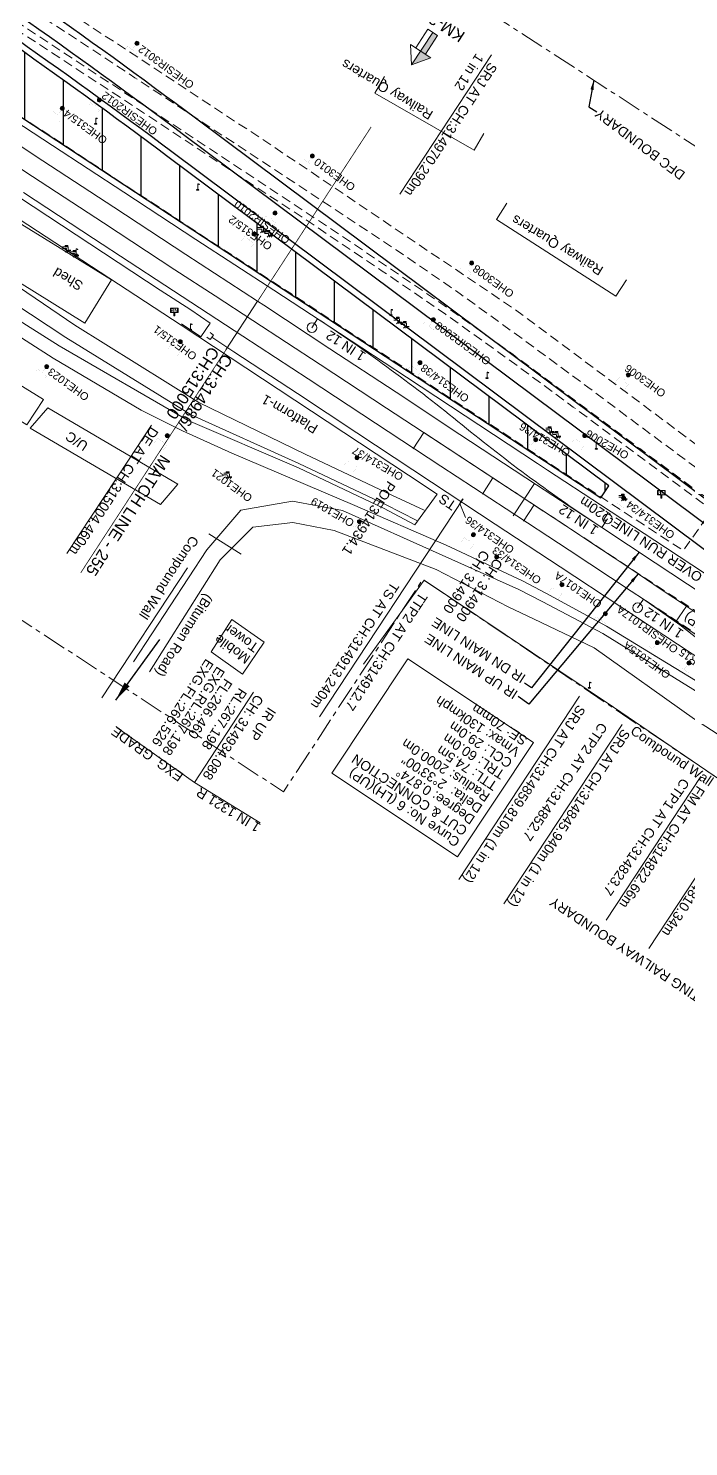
# Model space of a CAD drawing. Header units: metres. Extents: x 628572 to 650094, y 3375792 to 3391117.
# Drawn here: x 632630.9 to 632801.6, y 3388325.9 to 3388692.4 of the extents above; entities that cross this region are included whole.
import ezdxf
from ezdxf.enums import TextEntityAlignment as Align

# ---------------------------------------------------------------- set-up
doc = ezdxf.new("R2010")
doc.units = ezdxf.units.M
doc.header["$MEASUREMENT"] = 0
for name, pattern in [('CENTER', [2, 1.25, -0.25, 0.25, -0.25]), ('DASHED', [0.75, 0.5, -0.25]), ('PHANTOM2', [1.25, 0.625, -0.125, 0.125, -0.125, 0.125, -0.125])]:
    doc.linetypes.add(name, pattern=pattern)
for name, color, linetype, lineweight in [('Arch', 7, 'Continuous', 0), ('Building Under Cons.', 251, 'Continuous', 0), ('Compound Wall', 251, 'Continuous', 0), ('DFCC BOUNDARY', 6, 'CENTER', 0), ('Existing Chainage', 7, 'Continuous', 0), ('Existing IR Track', 143, 'Continuous', 0), ('Existing Railway Boundary', 7, 'CENTER', 0), ('KM STONE', 7, 'Continuous', 0), ('Lamp_Post', 7, 'Continuous', 0), ('MATCH LINE', 7, 'Continuous', 0), ('Name Board', 251, 'Continuous', 0), ('OHE MAST', 8, 'Continuous', 0), ('Platform', 251, 'Continuous', 0), ('Residential Building Pucca', 251, 'Continuous', 0), ('Shed', 251, 'Continuous', 0), ("SIRHIND STN SRJ's", 251, 'Continuous', 0), ('Subroad Edge', 34, 'Continuous', 0), ('Tap', 8, 'Continuous', 0), ('Text', 251, 'Continuous', 0), ('Tower', 7, 'Continuous', 0)]:
    doc.layers.add(name, color=color, linetype=linetype, lineweight=lineweight)
for name, color, linetype in [('Cut & Conn', 190, 'Continuous'), ('Cut & Conn curves up', 192, 'Continuous'), ('cut conn grades dn', 192, 'Continuous'), ('cut conn grades up', 192, 'Continuous'), ('IR PROPOSALS', 190, 'Continuous')]:
    doc.layers.add(name, color=color, linetype=linetype)
doc.styles.add('NB', font='swissbo.ttf', dxfattribs={"height": 1.5})
doc.styles.add('notes', font='romans.shx', dxfattribs={"height": 2})
doc.styles.get("Standard").update_dxf_attribs({"font": 'arial.ttf'})
doc.styles.add('Style-Arial', font='arial.ttf')
doc.styles.add('Text', font='arial.ttf', dxfattribs={"height": 2})
doc.dimstyles.new('ISO-25', dxfattribs={"dimtxt": 2.5, "dimasz": 2.5, "dimexe": 1.25, "dimexo": 0.625, "dimtad": 1, "dimtxsty": 'Standard', "dimcen": 2.5, "dimadec": 0, "dimazin": 0, "dimtfac": 1, "dimtmove": 0, "dimatfit": 3, "dimfxl": 1, "dimarcsym": 0})

# ---------------------------------------------------------------- blocks, each defined once
blk = doc.blocks.new('LP')
at = {"flags": 128}
for points in [[(0, 0), (0, 1.5)], [(0.25, 1.35), (0.44, 1.35)]]:
    blk.add_lwpolyline(points, dxfattribs=at)
for centre, radius, start, end in [((0.07, 0.99), 0.519, 57.6425, 97.3165), ((0.34, 1.33), 0.094, 11.7012, 168.0476)]:
    blk.add_arc(centre, radius, start, end)
at = {"extrusion": (0, 0, -1)}
blk.add_ellipse((0, 0.01), major_axis=(0.308, 0), ratio=0.400495, dxfattribs=at)
blk.add_ellipse((0.35, 1.36), major_axis=(0.0017, 0.0438), ratio=0.461056, start_param=1.74022, end_param=4.575836)
blk = doc.blocks.new('NB')
for p, q in [((-0.98, 0.82), (-0.98, 1.98)), ((-0.98, 1.98), (0.98, 1.98)), ((-0.98, 0.82), (0.98, 0.82)), ((-0.13, 0.82), (-0.13, 0)), ((-0.13, 0), (0.13, 0)), ((0.13, 0.82), (0.13, 0)), ((0.98, 1.98), (0.98, 0.82))]:
    blk.add_line(p, q)
at = {"style": 'NB', "width": 1.025371}
blk.add_text('NB', height=0.988, rotation=180, dxfattribs=at).set_placement((-0.02, 1.38), align=Align.MIDDLE_CENTER)
blk = doc.blocks.new('TAP')
at = {"layer": 'Tap', "color": 8}
for p, q in [((-0.32, 0), (0.32, 0)), ((-1.01, -0.33), (0.24, -0.33)), ((-1.01, -0.75), (-0.18, -0.75)), ((-0.37, -0.12), (-0.37, -0.05)), ((-0.1, -0.17), (-0.32, -0.17)), ((-0.05, -0.22), (-0.05, -0.33)), ((0.03, -0.95), (0.03, -1.32)), ((0.03, -1.32), (0.45, -1.32)), ((0.05, -0.22), (0.05, -0.33)), ((0.1, -0.17), (0.32, -0.17)), ((0.37, -0.12), (0.37, -0.05)), ((0.45, -0.54), (0.45, -1.32))]:
    blk.add_line(p, q, dxfattribs=at)
at = {"layer": 'Tap', "color": 8, "linetype": 'DASHED'}
for p, q in [((-0.37, -1.72), (0.03, -1.32)), ((0.24, -1.32), (0.24, -1.72)), ((0.85, -1.72), (0.45, -1.32))]:
    blk.add_line(p, q, dxfattribs=at)
at = {"layer": 'Tap', "color": 8}
for centre, radius, start, end in [((-0.32, -0.05), 0.0499, 90, 180), ((0.32, -0.05), 0.0499, 0, 90), ((-0.32, -0.12), 0.0499, 180, 270), ((-0.18, -0.95), 0.208, 0, 90), ((-0.1, -0.22), 0.0499, 0, 90), ((0.1, -0.22), 0.0499, 90, 180), ((0.24, -0.54), 0.208, 0, 90), ((0.32, -0.12), 0.0499, 270, 0)]:
    blk.add_arc(centre, radius, start, end, dxfattribs=at)
at = {"layer": 'Tap', "color": 8, "ltscale": 5, "style": 'notes'}
blk.add_text('TAP', height=0.25, rotation=180, dxfattribs=at).set_placement((1.12, -1.15, -147.73))
blk = doc.blocks.new('OHE MAST')
h = blk.add_hatch(color=256)
edge = h.paths.add_edge_path()
edge.add_arc((0, 0), 0.514, 0, 360)
at = {"const_width": 0.01, "flags": 128}
for points in [[(1.5, 3.5), (1.5, 2), (-1.5, 2), (-1.5, 3.5)], [(0, 2), (0, 0)]]:
    blk.add_lwpolyline(points, dxfattribs=at)
blk.add_circle((0, 0), 0.514)
blk = doc.blocks.new('KM POST PLAN')
h = blk.add_hatch(color=256)
h.paths.add_polyline_path([(-6.25, -8.47), (0, 0), (0, -8.47), (-3, -8.47)], flags=16)
h.paths.add_polyline_path([(-3, -20), (-3, -8.47), (0, -8.47), (0, -20)], flags=16)
at = {"flags": 128}
for points in [[(0, 0), (-6.25, -8.47), (6.25, -8.47)], [(0, 0), (0, -20)], [(0, 0), (6.25, -8.47)], [(3, -8.47), (3, -20), (-3, -20), (-3, -8.47)]]:
    blk.add_lwpolyline(points, dxfattribs=at)

msp = doc.modelspace()

# ---------------------------------------------------------------- hatches: boundary and pattern name
at = {"layer": 'IR PROPOSALS'}
h = msp.add_hatch(dxfattribs=at)
h.set_pattern_fill('ANSI31', color=256, scale=80, angle=45)
h.set_pattern_definition([(90, (0, -1000), (-10, 2e-15), [])])
h.paths.add_polyline_path([(632210.5867, 3388962.7108), (632203.9022, 3388952.5546), (632209.5932, 3388947.8787), (632222.8614, 3388937.6306), (632240.2896, 3388925.4779), (632256.889, 3388913.8808), (632778.9042, 3388571.1376), (632780.9196, 3388574.1997), (632666.9728, 3388659.2735, 0.01509734), (632580.5226, 3388719.8414)])
h.paths.add_polyline_path([(632596.2052, 3388702.5942), (632537.6577, 3388740.6153), (632535.5443, 3388737.3609), (632594.0917, 3388699.3397)], flags=24)

# ---------------------------------------------------------------- linework, layer by layer
at = {"layer": 'Arch', "flags": 128}
msp.add_lwpolyline([(632677.5389, 3388561.7811), (632685.9135, 3388556.6005)], dxfattribs=at)
at = {"layer": 'Building Under Cons.', "flags": 128}
for points in [[(632634.8105, 3388596.4863), (632616.8303, 3388607.5816), (632612.4758, 3388601.1069), (632630.4599, 3388590.0091), (632634.8105, 3388596.4863)], [(632669.5629, 3388574.6837), (632635.9163, 3388594.3732), (632631.3169, 3388589.1345), (632665.0429, 3388569.3985), (632669.5629, 3388574.6837)]]:
    msp.add_lwpolyline(points, close=True, dxfattribs=at)
at = {"layer": 'Compound Wall', "flags": 128}
for points in [[(632649.9048, 3388519.4352), (632672.0483, 3388553.0645)], [(632809.497, 3388467.2535), (632815.552, 3388494.313), (632782.1626, 3388517.0225), (632733.216, 3388549.8261), (632717.5424, 3388528.1672)]]:
    msp.add_lwpolyline(points, dxfattribs=at)
at = {"layer": 'Cut & Conn', "linetype": 'Continuous', "lineweight": 0, "flags": 128}
msp.add_lwpolyline([(632758.8846, 3388565.1046), (632761.6304, 3388569.2832)], dxfattribs=at)
at = {"layer": 'Cut & Conn curves up', "lineweight": 0, "flags": 128}
for points in [[(632733.1314, 3388587.9865), (632730.3884, 3388583.8061)], [(632751.0042, 3388576.2591), (632748.2611, 3388572.0787)], [(632801.0034, 3388543.0928), (632798.198, 3388538.954)]]:
    msp.add_lwpolyline(points, dxfattribs=at)
at = {"layer": 'Cut & Conn curves up', "lineweight": 0}
msp.add_lwpolyline([(632741.8401, 3388478.3484), (632709.3286, 3388499.952), (632728.9588, 3388529.4936), (632761.4703, 3388507.89)], close=True, dxfattribs=at)
at = {"layer": 'cut conn grades dn', "color": 7, "linetype": 'Continuous', "lineweight": 0, "flags": 128}
msp.add_lwpolyline([(632673.82, 3388497.5948), (632653.7615, 3388511.7877)], dxfattribs=at)
at = {"layer": 'cut conn grades up', "linetype": 'Continuous', "lineweight": 0}
msp.add_line((632689.1246, 3388520.9194), (632673.82, 3388497.5948), dxfattribs=at)
msp.add_lwpolyline([(632690.828, 3388487.1752), (632673.82, 3388497.5948)], dxfattribs=at)
at = {"layer": 'DFCC BOUNDARY', "ltscale": 5, "flags": 128}
msp.add_lwpolyline([(632847.8113, 3388559.867), (632823.1478, 3388601.9491), (632813.0596, 3388636.2328), (632805.9881, 3388660.2647), (632736.7622, 3388705.193), (632557.6281, 3388824.3279), (632613.4797, 3388910.4077), (632526.1032, 3388954.7408), (632475.3055, 3388878.3297), (632379.3796, 3388941.9242), (632358.475, 3388968.5925), (632330.7512, 3389006.7138), (632310.3928, 3389039.4772), (632283.5392, 3389090.1714), (632272.6049, 3389114.8266)], dxfattribs=at)
at = {"layer": 'Existing Chainage', "color": 7, "linetype": 'Continuous', "lineweight": 13, "flags": 128}
for points in [[(632681.9638, 3388609.348), (632690.1541, 3388621.9145)], [(632681.9638, 3388609.348), (632690.1541, 3388621.9145)], [(632681.9638, 3388609.348), (632690.1541, 3388621.9145)], [(632756.2205, 3388566.4939), (632761.7148, 3388574.8493)]]:
    msp.add_lwpolyline(points, dxfattribs=at)
at = {"layer": 'Existing IR Track', "color": 88, "linetype": 'DASHED', "ltscale": 5, "flags": 128}
for points in [[(633000.1943, 3388425.1207), (632980.8729, 3388438.3763), (632969.9208, 3388446.011), (632965.6812, 3388448.9736), (632963.088, 3388450.7806), (632946.0459, 3388464.1297), (632935.5077, 3388473.4175), (632910.9285, 3388493.2914), (632903.3115, 3388498.9645), (632880.1455, 3388515.9492), (632854.3642, 3388535.2785), (632837.8491, 3388547.5665), (632821.6954, 3388559.5571), (632816.7013, 3388563.2674), (632804.8919, 3388572.0413), (632788.9461, 3388583.8405), (632772.6369, 3388595.9781), (632756.1938, 3388608.1459), (632739.6357, 3388619.9941), (632723.2626, 3388631.1555), (632705.82, 3388642.8443), (632688.9108, 3388653.9956), (632667.4202, 3388668.1426), (632655.7713, 3388675.8109), (632636.4897, 3388688.4726), (632622.7228, 3388697.513), (632607.4244, 3388707.5611), (632590.5805, 3388718.6243), (632572.4101, 3388730.5459), (632556.9836, 3388740.6673), (632537.4283, 3388753.504), (632523.3403, 3388762.7518), (632505.1523, 3388774.6785), (632490.7361, 3388784.1318), (632474.2705, 3388794.9698), (632458.6557, 3388805.2479), (632444.5367, 3388814.5101), (632426.498, 3388826.3215), (632413.1982, 3388835.087), (632395.4374, 3388846.7629), (632379.672, 3388857.0952), (632364.8258, 3388866.825), (632347.6113, 3388878.1031), (632333.1995, 3388887.5451), (632315.9658, 3388898.8515), (632300.0243, 3388909.3103), (632283.8139, 3388919.9817), (632267.0789, 3388930.9985), (632250.869, 3388941.6918), (632242.4645, 3388947.236), (632235.374, 3388951.8312), (632232.478, 3388953.721), (632218.7467, 3388962.7003), (632215.8525, 3388964.5789)], [(632935.5077, 3388473.4175), (632911.8991, 3388494.202), (632908.3711, 3388497.324), (632904.5334, 3388500.807), (632889.7872, 3388514.909), (632886.8109, 3388518.1232), (632884.365, 3388520.7462), (632858.5702, 3388543.9409), (632840.5843, 3388557.2261), (632821.9008, 3388571.17), (632820.4253, 3388572.2656), (632789.2028, 3388595.5754), (632756.7621, 3388619.7541), (632694.1151, 3388661.9591), (632672.6522, 3388676.099), (632661.0573, 3388683.7378), (632641.6866, 3388696.3809), (632627.8613, 3388705.4045), (632612.5971, 3388715.429), (632595.8275, 3388726.442), (632577.5883, 3388738.4204), (632562.152, 3388748.558), (632542.621, 3388761.4001), (632528.5975, 3388770.6209), (632510.3727, 3388782.616), (632496.0368, 3388792.0515), (632479.4917, 3388802.9123), (632463.9205, 3388813.1336), (632449.7589, 3388822.4497), (632431.8345, 3388834.2411), (632418.4222, 3388843.0354), (632400.7081, 3388854.6501), (632384.8864, 3388865.0249), (632370.1482, 3388874.6892), (632352.8398, 3388886.0535), (632338.5583, 3388895.4304), (632321.2115, 3388906.8287), (632305.4863, 3388917.1603), (632289.362, 3388926.8742), (632288.5186, 3388927.3122), (632273.0428, 3388935.1838), (632270.2984, 3388936.4674), (632267.0777, 3388937.9451), (632262.5688, 3388939.98), (632252.7141, 3388944.6968), (632244.5257, 3388948.6161), (632243.2593, 3388949.1336), (632240.6371, 3388950.4408), (632235.4449, 3388953.0592), (632235.306, 3388953.1321), (632218.7467, 3388962.7003)], [(632904.5334, 3388500.807), (632898.518, 3388505.993), (632888.992, 3388513.9926), (632882.9258, 3388519.1937), (632855.8557, 3388540.1066), (632838.0319, 3388553.3517), (632824.3736, 3388563.4028), (632819.2776, 3388567.1848), (632807.8086, 3388575.6965), (632791.6576, 3388587.6813), (632775.5094, 3388599.7261), (632758.8225, 3388612.07), (632742.5258, 3388623.8365), (632725.9638, 3388635.2125), (632708.632, 3388646.6755), (632691.4669, 3388657.9493), (632669.9976, 3388672.064), (632658.4187, 3388679.6764), (632639.0761, 3388692.4046), (632625.423, 3388701.3889), (632610.0191, 3388711.5072), (632593.3015, 3388722.4885), (632575.0092, 3388734.4987), (632559.6998, 3388744.5504), (632540.028, 3388757.4576), (632526.0463, 3388766.6314), (632507.7559, 3388778.6381), (632493.4496, 3388788.0293), (632476.8711, 3388798.9256), (632461.1694, 3388809.2455), (632447.1368, 3388818.463), (632429.0956, 3388830.3136), (632415.8028, 3388839.0499), (632398.0656, 3388850.7072), (632382.2789, 3388861.0596), (632367.5289, 3388870.7321), (632350.2312, 3388882.0861), (632335.9586, 3388891.4544), (632318.5856, 3388902.8371), (632302.7618, 3388913.2047), (632287.6229, 3388923.0885), (632286.3619, 3388923.8918), (632271.8465, 3388933.037), (632269.3911, 3388934.5516), (632252.4452, 3388944.2062), (632244.5257, 3388948.6161)], [(632308.3908, 3388901.7772), (632298.4067, 3388886.6939), (632305.4994, 3388882.2074), (632321.5676, 3388871.5282), (632352.2861, 3388851.205), (632385.5765, 3388829.3955), (632419.3699, 3388807.175), (632448.1005, 3388788.3309), (632478.2291, 3388768.5437), (632510.2345, 3388747.5464), (632542.9349, 3388726.104), (632579.9992, 3388701.7063), (632605.8099, 3388684.8094), (632613.1626, 3388679.9908), (632675.1156, 3388639.3413), (632695.0636, 3388626.3268), (632712.4588, 3388614.9346), (632745.7842, 3388593.0671), (632763.1494, 3388581.6259), (632779.9256, 3388570.6856), (632796.7038, 3388559.7624), (632800.2136, 3388557.4911), (632807.5894, 3388567.9646), (632804.1595, 3388570.5159), (632788.0134, 3388582.479), (632771.7633, 3388594.5732), (632755.2162, 3388606.7724), (632738.7471, 3388618.5516), (632722.3729, 3388629.7158), (632704.8707, 3388641.4851), (632687.9956, 3388652.6134), (632654.9682, 3388674.3618), (632621.7307, 3388696.0922), (632589.5433, 3388717.2546), (632556.0809, 3388739.318), (632522.3205, 3388761.4425), (632490.0471, 3388782.6449), (632457.7226, 3388803.8622), (632425.4902, 3388825.0186), (632394.4237, 3388845.3969), (632363.9102, 3388865.3981), (632332.2887, 3388886.0894), (632315.2895, 3388897.1167), (632308.3908, 3388901.7772)], [(633075.1428, 3388358.4025), (633070.2461, 3388361.7461), (633051.0375, 3388374.976), (633038.2486, 3388383.7889), (633028.5386, 3388390.526), (633021.2517, 3388395.542), (633011.9993, 3388401.9465), (632994.0669, 3388414.3531), (632978.6969, 3388424.939), (632973.926, 3388428.2554), (632959.0942, 3388438.483), (632941.0548, 3388450.8284), (632938.8453, 3388452.3771), (632920.4495, 3388464.8768), (632908.1131, 3388473.1529), (632885.1868, 3388488.2727), (632873.595, 3388495.8405), (632868.4574, 3388499.058), (632841.9559, 3388516.5024), (632815.4874, 3388533.9258), (632802.816, 3388542.2363), (632790.1189, 3388550.5637), (632773.4749, 3388561.4952), (632757.0548, 3388572.2864), (632752.7949, 3388575.0836)], [(632908.1131, 3388473.1529), (632884.7392, 3388487.3691), (632872.4937, 3388494.0655), (632866.819, 3388497.0926), (632839.8861, 3388513.4118), (632814.0438, 3388529.0751), (632810.687, 3388531.3197), (632807.098, 3388533.6685), (632800.171, 3388538.2172), (632789.9116, 3388544.9542)]]:
    msp.add_lwpolyline(points, dxfattribs=at)
at = {"layer": 'Existing IR Track', "flags": 128}
for points in [[(632805.9666, 3388551.4549), (632795.6078, 3388558.3248), (632778.816, 3388569.3329), (632765.1311, 3388578.2864), (632762.4999, 3388580.0079), (632728.6466, 3388602.2987), (632711.2909, 3388613.6834), (632694.3692, 3388624.7472), (632674.1815, 3388637.8563), (632655.5543, 3388650.0974), (632637.1278, 3388662.1697), (632624.5953, 3388670.3845)], [(632825.93, 3388532.6653), (632818.1542, 3388537.7086), (632805.3762, 3388546.1301), (632792.9405, 3388554.326), (632779.1184, 3388563.4118), (632762.2818, 3388574.4762), (632742.4769, 3388587.5019), (632725.9527, 3388598.385), (632708.864, 3388609.6346), (632691.7582, 3388620.869), (632690.1541, 3388621.9145), (632671.5854, 3388634.0169), (632652.9958, 3388646.2074), (632634.6569, 3388658.2336), (632622.0498, 3388666.511)], [(632752.7949, 3388575.0836), (632739.9471, 3388583.5201), (632723.4569, 3388594.3263), (632706.3462, 3388605.5521), (632688.929, 3388616.9682), (632679.1504, 3388623.328), (632668.7888, 3388630.0669), (632650.3293, 3388642.1466), (632631.9316, 3388654.1859), (632619.3688, 3388662.431)], [(632789.9116, 3388544.9542), (632789.9116, 3388544.9542), (632786.7732, 3388547.0297), (632770.7154, 3388557.5713), (632754.3829, 3388568.2746), (632737.5381, 3388579.3173), (632720.6291, 3388590.3861), (632703.183, 3388601.8333), (632686.3244, 3388612.9009), (632666.1464, 3388626.0287), (632647.7038, 3388638.1571), (632629.6617, 3388650.0223)], [(633005.3366, 3388390.6501), (632986.4085, 3388403.4719), (632962.3556, 3388419.553), (632938.9905, 3388434.9495), (632859.3855, 3388487.1601), (632833.7697, 3388504.0498), (632807.3375, 3388521.475), (632794.3403, 3388529.4012), (632780.3744, 3388537.9166), (632764.6452, 3388546.5178), (632758.6049, 3388549.6341), (632738.8648, 3388558.9004), (632714.7185, 3388569.3586), (632683.4985, 3388582.6921), (632670.7256, 3388588.4212), (632660.0209, 3388593.7489), (632637.2956, 3388607.2433), (632630.3107, 3388611.7224), (632604.905, 3388628.0145), (632599.2088, 3388631.7698), (632573.6107, 3388648.6461)], [(632841.7603, 3388504.9214), (632810.0719, 3388525.8248), (632783.7866, 3388543.1434), (632768.3927, 3388553.2674), (632751.5757, 3388564.3545), (632735.1147, 3388575.1468), (632715.7805, 3388587.9478), (632700.4326, 3388598.0584), (632684.0274, 3388608.8645), (632678.3249, 3388612.5956)], [(632743.1406, 3388570.7904), (632742.4689, 3388569.6393), (632743.8708, 3388566.0058)], [(632893.2294, 3388464.9249), (632877.2516, 3388476.7368), (632873.5473, 3388479.8494), (632869.444, 3388483.2719), (632865.0927, 3388486.915), (632857.9996, 3388492.7811), (632841.669, 3388504.9845), (632828.7167, 3388514.2719), (632819.2894, 3388521.8032), (632812.8808, 3388527.2503), (632806.4336, 3388532.6587), (632799.2807, 3388538.2839), (632789.9116, 3388544.9542)]]:
    msp.add_lwpolyline(points, dxfattribs=at)
at = {"layer": 'Existing IR Track'}
msp.add_lwpolyline([(632677.0562, 3388612.6378), (632677.8919, 3388612.0149), (632678.7578, 3388613.1764), (632677.9152, 3388613.8045)], dxfattribs=at)
at = {"layer": 'Existing Railway Boundary', "ltscale": 5, "flags": 128}
msp.add_lwpolyline([(631983.38, 3389039.032), (631997.7807, 3389029.4226), (631998.0481, 3389028.4172), (632017.689, 3389013.381), (632054.7643, 3388986.9088), (632106.6339, 3388955.856), (632154.9467, 3388925.0992), (632230.8669, 3388875.9972), (632261.2753, 3388857.0709), (632290.5359, 3388840.2738), (632385.6616, 3388776.6365), (632400.5735, 3388766.5357), (632397.5375, 3388762.1235), (632395.5364, 3388759.1088), (632389.2973, 3388750.367), (632386.7075, 3388746.9674), (632380.0799, 3388739.4039), (632361.8258, 3388715.063), (632365.1364, 3388712.5802), (632373.8273, 3388706.8724), (632388.4278, 3388697.2834), (632403.5607, 3388687.3436), (632418.7904, 3388677.3402), (632434.5002, 3388667.0345), (632450.2517, 3388656.7014), (632466.7864, 3388645.8571), (632483.3195, 3388635.0137), (632501.7611, 3388622.9148), (632520.2525, 3388610.7831), (632536.8197, 3388599.9238), (632553.3588, 3388589.0829), (632565.8495, 3388580.885), (632578.4671, 3388572.604), (632596.9196, 3388560.5289), (632615.4939, 3388548.3741), (632635.6038, 3388535.295), (632652.8405, 3388523.9973), (632669.9946, 3388512.743), (632686.4084, 3388501.9869), (632696.8068, 3388495.1588), (632732.8678, 3388550.0585), (632815.552, 3388494.313), (632865.8266, 3388462.6693), (632954.7858, 3388408.1832), (633025.1519, 3388369.9037), (633056.7277, 3388353.8904), (633065.1399, 3388349.0145), (633088.5914, 3388328.9973), (633152.5885, 3388273.22), (633202.5468, 3388242.3953), (633264.4413, 3388204.6969), (633318.529, 3388171.7998), (633353.1394, 3388148.7029), (633406.9301, 3388112.3266), (633420.502, 3388103.4378), (633436.8123, 3388092.7008), (633466.2362, 3388073.356), (633479.8402, 3388064.4269), (633497.3225, 3388052.9837), (633514.7073, 3388041.6043), (633531.7969, 3388030.3277), (633546.129, 3388020.9518), (633562.4852, 3388010.2117), (633576.5949, 3388000.9466), (633594.4174, 3387989.2137), (633606.8568, 3387981.0241), (633607.7091, 3387982.3188), (633610.8424, 3387980.256), (633626.8506, 3387969.7582), (633642.9494, 3387959.201), (633660.1619, 3387947.8844), (633677.4438, 3387936.5221), (633693.0899, 3387926.2037), (633708.7685, 3387915.8637), (633726.0343, 3387904.4973), (633743.3468, 3387893.1002), (633758.2779, 3387883.3197), (633773.1647, 3387873.5681), (633789.2894, 3387862.9617), (633805.4356, 3387852.3412), (633820.4764, 3387842.4668), (633835.4704, 3387832.6232), (633852.0416, 3387821.7432), (633886.4734, 3387799.1411), (633904.4207, 3387787.3621), (633919.3393, 3387777.5707), (633934.3023, 3387767.7502), (633949.6629, 3387757.6969), (633964.9235, 3387747.7091), (633980.0551, 3387737.7098), (633995.2041, 3387727.6988), (634012.3387, 3387716.4289), (634029.3333, 3387705.2512), (634045.5362, 3387694.5849), (634061.6293, 3387683.9862), (634078.9907, 3387672.5929), (634096.3149, 3387661.224), (634113.1506, 3387650.1721), (634130.0059, 3387639.1072), (634145.8823, 3387628.6414), (634161.8963, 3387618.085), (634177.8703, 3387607.6107), (634193.7633, 3387597.1895), (634209.9993, 3387586.506), (634226.097, 3387575.9134), (634243.1652, 3387564.6955), (634260.1615, 3387553.5249), (634275.6177, 3387543.3646), (634291.1318, 3387533.1662), (634296.8083, 3387529.4449), (634291.9143, 3387522.0113), (634301.9583, 3387515.4268), (634317.7028, 3387505.1053), (634344.1271, 3387487.7818), (634370.6963, 3387470.3636), (634386.1901, 3387460.3813), (634401.9429, 3387450.229), (634426.4972, 3387434.0857), (634451.3792, 3387417.727), (634475.9114, 3387401.5928), (634500.3759, 3387385.5031), (634523.6732, 3387370.1555), (634547.0997, 3387354.7227), (634564.8006, 3387343.068), (634582.571, 3387331.3674), (634601.3879, 3387318.9723), (634620.2858, 3387306.5238), (634639.3106, 3387294.0156), (634658.1243, 3387281.6461), (634679.4814, 3387267.2836), (634702.026, 3387254.0413), (634712.9167, 3387246.4104), (634726.0042, 3387238.4627), (634737.8854, 3387230.0656), (634750.9438, 3387221.7267), (634764.9008, 3387212.4131), (634775.612, 3387204.6159), (634789.3703, 3387195.959), (634801.4607, 3387188.869), (634814.7172, 3387180.8194), (634815.4987, 3387180.2694), (634827.9598, 3387171.3498), (634840.5994, 3387164.128), (634854.2176, 3387155.5292), (634871.8787, 3387143.9515), (634877.6173, 3387139.7695), (634887.5373, 3387132.4757), (634902.4262, 3387121.5277), (634921.3448, 3387107.4791), (634940.6674, 3387093.1306), (634962.2421, 3387077.0753), (634984.1126, 3387060.8), (635000.5185, 3387048.6195), (635017.0238, 3387036.3652), (635035.7455, 3387022.426), (635054.4369, 3387008.5092), (635082.1937, 3386987.9155), (635109.8573, 3386967.3911), (635134.2436, 3386949.2611), (635158.5309, 3386931.2047), (635180.7563, 3386914.7058), (635202.7867, 3386898.3516), (635206.1213, 3386895.8016), (635211.1242, 3386892.0437), (635230.1367, 3386877.9281), (635249.207, 3386863.7701), (635270.9723, 3386847.61), (635292.819, 3386831.3895), (635313.1117, 3386816.3456), (635333.3618, 3386801.3334), (635352.372, 3386787.2182), (635371.5331, 3386772.9909), (635390.4616, 3386758.9197), (635409.8226, 3386744.527), (635427.2062, 3386731.6093), (635445.0434, 3386718.3546), (635461.6171, 3386706.0794), (635478.4695, 3386693.5976), (635493.4196, 3386682.4884), (635508.6023, 3386671.2062), (635518.0063, 3386664.2196), (635527.5618, 3386657.1206), (635543.461, 3386645.2907), (635559.7145, 3386633.1978), (635591.676, 3386610.2688), (635606.0755, 3386599.5015), (635620.6466, 3386588.6057), (635636.5434, 3386576.7606), (635652.3995, 3386564.9458), (635668.2493, 3386553.1365), (635683.9787, 3386541.4169), (635700.2614, 3386528.9886), (635716.7419, 3386516.4094), (635732.9183, 3386504.3569), (635749.0007, 3386492.3748), (635764.9276, 3386480.5277), (635780.91, 3386468.6394), (635796.8963, 3386456.7694), (635812.8908, 3386444.8934), (635829.3631, 3386432.6938), (635845.7912, 3386420.527), (635861.6814, 3386408.7334), (635877.6317, 3386396.8953), (635893.2055, 3386385.3425), (635908.8769, 3386373.7174), (635925.058, 3386361.6972), (635941.2668, 3386349.6564), (635956.6865, 3386338.1889), (635972.0823, 3386326.7391), (635987.7899, 3386315.0493), (636003.5308, 3386303.3347), (636019.0977, 3386291.765), (636034.6476, 3386280.2079), (636050.7681, 3386268.2256), (636066.8961, 3386256.2378), (636083.1084, 3386244.1987), (636099.3561, 3386232.1333), (636114.134, 3386221.1471), (636147.8198, 3386196.1265), (636166.7058, 3386182.1085), (636182.4635, 3386170.4111), (636198.2037, 3386158.7268), (636214.3364, 3386146.7471), (636230.3919, 3386134.8247), (636230.9614, 3386134.4025), (636228.154, 3386130.995), (636300.9317, 3386076.4069), (636382.1931, 3386014.4435), (636463.0816, 3385952.0584), (636544.2755, 3385889.3268), (636568.8921, 3385871.1182), (636613.4471, 3385839.7025), (636628.0709, 3385853.6506), (636650.5128, 3385835.4717), (636693.9069, 3385800.1065), (636686.7095, 3385790.4003), (636696.0629, 3385782.3378), (636710.473, 3385769.9165), (636766.0138, 3385726.4206), (636849.4668, 3385668.9836), (636931.64, 3385608.8479), (637013.8419, 3385548.1951), (637096.6082, 3385488.6336), (637121.9489, 3385470.2058), (637176.9181, 3385426.1737), (637258.1753, 3385363.4078), (637340.1494, 3385301.7514), (637422.2947, 3385241.0852), (637447.0788, 3385223.2045), (637528.2227, 3385160.8768), (637610.9552, 3385100.7612), (637694.8717, 3385041.953), (637753.3499, 3385002.2846), (637771.5944, 3384989.982), (637771.5944, 3384979.4924), (637852.0915, 3384922.0343), (637935.0162, 3384862.0714), (637993.4351, 3384821.4573), (638019.0158, 3384803.2052), (638102.4107, 3384745.0584), (638178.9785, 3384688.3398), (638237.6603, 3384636.8079), (638344.701, 3384557.2221), (638427.4112, 3384496.8586), (638508.4228, 3384435.5926), (638565.3238, 3384391.9743), (638589.782, 3384373.2765), (638631.8324, 3384337.8543), (638619.2503, 3384320.7689), (638700.6253, 3384258.2275), (638758.2306, 3384210.1286), (638748.4263, 3384194.4881), (638832.9819, 3384135.241), (638898.2751, 3384089.8354), (638910.685, 3384104.7359), (638994.0238, 3384045.8483), (639077.2216, 3383986.384), (639102.1383, 3383968.0886), (639159.8745, 3383926.5901), (639184.8741, 3383908.5552), (639242.6613, 3383867.4991), (639268.1519, 3383849.1332), (639327.9549, 3383811.5106), (639354.2186, 3383795.0507), (639414.5653, 3383756.9689), (639440.0428, 3383739.3736), (639498.3493, 3383699.1058), (639523.8465, 3383681.6785), (639574.9736, 3383646.7331), (639583.1624, 3383652.0276), (639689.1575, 3383571.5368), (639770.3529, 3383510.1038), (639826.8338, 3383467.0843), (639851.6063, 3383448.3401), (639907.8381, 3383405.1303), (639928.7552, 3383389.2727), (639932.4136, 3383385.8226), (639987.4639, 3383341.8457), (640012.7135, 3383323.0928), (640093.1273, 3383262.0565), (640171.8725, 3383196.1592), (640228.3322, 3383153.381), (640311.5957, 3383095.2106), (640394.8641, 3383036.2274), (640477.4145, 3382977.0386), (640559.1827, 3382915.4685), (640665.4567, 3382835.3045), (640720.6935, 3382789.5682), (640744.1896, 3382769.9043), (640801.5333, 3382727.7921), (640884.497, 3382668.355), (640967.4181, 3382609.4811), (641049.3321, 3382547.9775), (641130.842, 3382487.0083), (641212.6929, 3382426.3203), (641295.2397, 3382366.2732), (641377.1032, 3382305.6407), (641458.6913, 3382244.4694), (641539.788, 3382182.3426), (641622.1383, 3382122.0097), (641702.364, 3382062.6427), (641784.5528, 3382001.6936), (641867.0132, 3381941.5198), (641973.939, 3381862.1361), (642047.1447, 3381806.5386), (642111.3474, 3381756.247), (642135.5451, 3381737.1522), (642191.6481, 3381692.8805), (642216.3665, 3381674.0919), (642297.8377, 3381612.4104), (642380.4062, 3381552.4772), (642463.3246, 3381492.4122), (642545.7114, 3381431.7783), (642627.5896, 3381371.9523), (642710.042, 3381311.7191), (642794.2249, 3381254.3826), (642875.8129, 3381193.2771), (642956.3456, 3381130.3141), (643036.4583, 3381067.3443), (643117.185, 3381004.8095), (643172.4593, 3380960.8682), (643197.158, 3380942.1115), (643255.3116, 3380901.5691), (643282.0179, 3380885.9855), (643340.0019, 3380844.3971), (643414.9945, 3380785.1482), (643451.8986, 3380756.7808), (643532.8037, 3380694.4612), (643535.2972, 3380692.6635), (643551.2784, 3380680.8194), (643567.3357, 3380668.919), (643583.0638, 3380657.2952), (643598.7082, 3380645.7333), (643614.3081, 3380634.1892), (643630.1523, 3380622.4653), (643650.0814, 3380608.0318), (643669.585, 3380593.9065), (643682.7179, 3380584.1884), (643695.5222, 3380574.7117), (643709.3225, 3380564.4893), (643722.9637, 3380554.3847), (643737.887, 3380543.3483), (643752.8235, 3380532.3022), (643768.2592, 3380520.8389), (643783.7331, 3380509.3472), (643799.7855, 3380497.4973), (643815.9413, 3380485.5714), (643832.7782, 3380473.1288), (643849.7289, 3380460.6021), (643866.059, 3380448.5159), (643882.3496, 3380436.4589), (643898.3816, 3380424.7148), (643914.2305, 3380413.1048), (643929.3278, 3380401.9147), (643944.4267, 3380390.7231), (643959.7518, 3380379.1349), (643975.3902, 3380367.3097), (643987.907, 3380358.1055), (644000.1603, 3380349.0958), (644017.4569, 3380336.3184), (644034.4669, 3380323.7528), (644046.4455, 3380314.9727), (644249.4258, 3380165.3983), (644621.007, 3379887.6965), (644676.9944, 3379845.4482), (644702.8645, 3379825.9912), (644738.6024, 3379799.4801), (644742.2817, 3379796.7418), (644771.2557, 3379773.8192), (644804.6479, 3379750.2058), (644834.554, 3379728.6172), (644848.5372, 3379718.5093), (644863.2911, 3379707.9396), (644878.1999, 3379697.2589), (644893.8111, 3379686.127), (644909.381, 3379675.0245), (644918.4816, 3379668.5863), (644935.1691, 3379656.7791), (644907.7997, 3379620.3367), (644936.8456, 3379598.666), (644961.4527, 3379618.4234), (645145.9779, 3379481.4776), (645154.4712, 3379493.1591), (645276.7247, 3379402.534), (645270.2115, 3379393.7381), (645468.3754, 3379252.8811), (645478.6859, 3379267.1096), (645498.5589, 3379252.3702), (645510.5872, 3379243.9988), (645510.5872, 3379243.9988), (645531.3517, 3379228.922), (645544.8911, 3379218.91), (645549.0311, 3379215.8257)], dxfattribs=at)
at = {"layer": 'IR PROPOSALS', "linetype": 'Continuous', "lineweight": 0}
for p, q in [((632705.6792, 3388617.3525), (632704.1876, 3388615.0863)), ((632779.1184, 3388563.4118), (632780.6099, 3388565.678))]:
    msp.add_line(p, q, dxfattribs=at)
at = {"layer": 'IR PROPOSALS'}
for points in [[(632179.9586, 3388984.8206), (632179.9586, 3388984.8206, 0.02929583), (632203.5318, 3388971.2492), (632260.2912, 3388942.8592, -0.02929583), (632283.8644, 3388929.2878), (632587.5275, 3388729.9278, -0.01509734), (632674.0605, 3388669.3018), (632962.392, 3388454.0306)], [(632203.9022, 3388952.5546), (632209.5932, 3388947.8787), (632222.8614, 3388937.6306), (632240.2896, 3388925.4779), (632256.889, 3388913.8808), (632778.9042, 3388571.1376), (632780.9196, 3388574.1997), (632666.9728, 3388659.2735, 0.01509734), (632580.5226, 3388719.8414), (632210.5867, 3388962.7108), (632203.9022, 3388952.5546)], [(633059.2784, 3388375.441), (633059.2784, 3388375.441, -0.00905281), (633046.3019, 3388384.7684), (632823.2362, 3388551.3115), (632821.5694, 3388552.5559), (632671.018, 3388664.9592, 0.01509734), (632584.4849, 3388725.5851), (632243.3097, 3388949.5726, 0.02929583), (632219.7365, 3388963.1439), (632219.7365, 3388963.1439)], [(632234.9918, 3388948.6933), (632581.4424, 3388721.2425, -0.01509734), (632667.9755, 3388660.6165), (632903.8713, 3388484.4943)]]:
    msp.add_lwpolyline(points, format="xyb", dxfattribs=at)
at = {"layer": 'IR PROPOSALS', "lineweight": 13, "flags": 128}
msp.add_lwpolyline([(632726.8911, 3388649.5811), (632750.6044, 3388685.5537)], dxfattribs=at)
at = {"layer": 'IR PROPOSALS', "linetype": 'Continuous', "lineweight": 0}
msp.add_lwpolyline([(632779.1184, 3388563.4118, -0.02537838), (632743.0555, 3388589.9501, 0.0262695), (632705.6792, 3388617.3525)], format="xyb", dxfattribs=at)
at = {"layer": 'IR PROPOSALS', "linetype": 'Continuous', "lineweight": 0, "flags": 128}
for points in [[(632824.8996, 3388526.6409, 0.00362654), (632801.0034, 3388543.0928), (632794.7876, 3388547.2898), (632788.5582, 3388551.4663), (632782.317, 3388555.6253), (632776.066, 3388559.7697), (632769.8073, 3388563.9023), (632763.5429, 3388568.0261), (632757.2745, 3388572.1441), (632751.0042, 3388576.2591), (632733.1314, 3388587.9865)], [(632789.9116, 3388544.9542), (632842.0157, 3388509.7033, 0.01686104), (632867.2116, 3388493.8683, -0.02446104), (632903.3998, 3388470.3505), (632903.3998, 3388470.3505)]]:
    msp.add_lwpolyline(points, format="xyb", dxfattribs=at)
at = {"layer": 'IR PROPOSALS', "linetype": 'Continuous', "lineweight": 0}
for centre in [(632704.1876, 3388615.0863), (632780.6099, 3388565.678)]:
    msp.add_circle(centre, 1.2487, dxfattribs=at)
at = {"layer": 'MATCH LINE', "linetype": 'PHANTOM2', "ltscale": 15, "const_width": 0.2}
msp.add_lwpolyline([(632719.5029, 3388666.9444), (632644.4246, 3388551.7515)], dxfattribs=at)
at = {"layer": 'Platform', "flags": 128}
for points in [[(632211.4593, 3388922.3883), (632218.436, 3388917.9778), (632278.9211, 3388878.3623), (632282.4009, 3388876.0821), (632284.8348, 3388874.4699), (632310.0316, 3388857.8861), (632311.6665, 3388856.8879), (632342.1781, 3388836.8627), (632376.0354, 3388814.6152), (632408.9858, 3388792.9598), (632438.1164, 3388773.8417), (632468.841, 3388753.7364), (632501.0734, 3388732.4791), (632533.1279, 3388711.4887), (632576.5708, 3388682.9345), (632581.6705, 3388679.5562), (632603.0775, 3388665.4756), (632628.6243, 3388648.6867), (632664.9415, 3388624.8151), (632672.8811, 3388619.6725), (632677.9009, 3388616.2921), (632675.4386, 3388612.6823), (632670.4919, 3388616.0956)], [(632581.7671, 3388673.6311), (632670.3969, 3388615.7457), (632729.164, 3388577.0094), (632736.6037, 3388572.0468), (632730.7991, 3388564.1772), (632722.7334, 3388568.4138), (632700.6892, 3388578.8384), (632672.2191, 3388591.1115), (632638.8765, 3388610.422), (632606.581, 3388630.7023), (632582.3632, 3388647.6341)]]:
    msp.add_lwpolyline(points, dxfattribs=at)
at = {"layer": 'Residential Building Pucca', "flags": 128}
for points in [[(632748.6261, 3388665.2507), (632746.1392, 3388660.9131), (632720.4351, 3388675.6504), (632722.922, 3388679.988)], [(632785.4992, 3388627.4685), (632782.8004, 3388623.2594), (632751.8999, 3388643.0727), (632754.5987, 3388647.2818)]]:
    msp.add_lwpolyline(points, dxfattribs=at)
at = {"layer": 'Shed', "flags": 128}
msp.add_lwpolyline([(632620.0738, 3388632.0083), (632626.9261, 3388643.1041), (632652.3777, 3388627.414), (632645.4999, 3388616.2767), (632620.0738, 3388632.0083)], close=True, dxfattribs=at)
at = {"layer": "SIRHIND STN SRJ's", "color": 7}
msp.add_line((632789.9116, 3388544.9542), (632788.3941, 3388542.7053), dxfattribs=at)
at = {"layer": "SIRHIND STN SRJ's", "lineweight": 13, "flags": 128}
for points in [[(632662.724, 3388589.9334), (632656.7446, 3388580.8628), (632640.8511, 3388556.7528)], [(632706.1238, 3388514.5631), (632743.2604, 3388570.8986)], [(632742.1636, 3388472.482), (632773.39, 3388519.8518)]]:
    msp.add_lwpolyline(points, dxfattribs=at)
at = {"layer": "SIRHIND STN SRJ's", "color": 88, "lineweight": 13, "flags": 128}
for points in [[(632753.8462, 3388466.1805), (632784.4315, 3388512.5778)], [(632780.2867, 3388461.9521), (632804.7685, 3388499.0904)], [(632791.3146, 3388454.6825), (632815.7963, 3388491.8208)]]:
    msp.add_lwpolyline(points, dxfattribs=at)
at = {"layer": "SIRHIND STN SRJ's", "color": 7}
msp.add_circle((632788.3941, 3388542.7053), 1.2487, dxfattribs=at)
at = {"layer": 'Subroad Edge', "flags": 128}
for points in [[(632700.7852, 3388579.9664), (632672.9992, 3388592.5885), (632640.6046, 3388612.5198), (632608.4662, 3388633.6372), (632583.9554, 3388649.89), (632572.546, 3388659.1668), (632566.9665, 3388665.1792)], [(632702.4884, 3388582.4383), (632674.9614, 3388595.7883), (632642.9229, 3388615.7707), (632612.0404, 3388636.6549), (632585.4397, 3388654.9379), (632574.2092, 3388661.7497), (632570.1356, 3388666.766)], [(632733.2524, 3388567.9301), (632724.8496, 3388571.7707), (632702.4884, 3388582.4383)], [(632731.3132, 3388565.2162), (632723.1885, 3388569.3878), (632700.7852, 3388579.9664)], [(632737.8695, 3388556.2587), (632712.0644, 3388567.8466), (632699.1405, 3388570.2615), (632685.8334, 3388567.9415)], [(632658.1015, 3388528.7716), (632677.0546, 3388557.6952), (632685.8334, 3388567.9415)], [(632736.2952, 3388552.6158), (632709.965, 3388562.6758), (632699.2871, 3388564.7425), (632688.924, 3388563.5233), (632680.4774, 3388555.1299), (632662.2283, 3388526.1583)], [(632982.8808, 3388397.0208), (632985.4312, 3388401.9596), (632961.5084, 3388418.0553), (632935.6616, 3388435.0312), (632913.2267, 3388449.6719), (632892.4587, 3388463.2474), (632874.8004, 3388473.1917), (632857.3773, 3388485.069), (632806.3128, 3388519.4457), (632779.427, 3388536.0257), (632763.8846, 3388544.2188), (632757.6679, 3388547.4213), (632737.8695, 3388556.2587)], [(632982.8808, 3388397.0208), (632956.4609, 3388411.3447), (632931.86, 3388427.1495), (632908.8141, 3388441.7952), (632871.454, 3388467.9039), (632854.102, 3388480.8932), (632803.1164, 3388513.8819), (632777.1418, 3388532.3908), (632761.4913, 3388539.811), (632754.9665, 3388542.9585), (632736.2952, 3388552.6158)]]:
    msp.add_lwpolyline(points, dxfattribs=at)
at = {"layer": 'Tower', "flags": 128}
msp.add_lwpolyline([(632686.2813, 3388525.5295), (632678.1057, 3388531.3061), (632683.5163, 3388539.6877), (632691.8715, 3388533.7842), (632686.2813, 3388525.5295)], close=True, dxfattribs=at)

# ---------------------------------------------------------------- block references
at = {"layer": 'KM STONE'}
ref = msp.add_blockref('KM POST PLAN', (632729.9766, 3388683.0141), dxfattribs=dict(at, xscale=0.4999999999999969, yscale=0.4999999999999969, zscale=0.4999999999999969, rotation=146.9049276839436))
ref.add_attrib('KM-POST', 'KM-315', dxfattribs={"layer": '0', "height": 3, "rotation": 146.904928, "style": 'Style-Arial'}).set_placement((632737.0749, 3388693.9051), align=Align.MIDDLE_CENTER)
at = {"layer": 'Lamp_Post'}
for p in [(632648.2937, 3388667.7623), (632674.6724, 3388650.7263), (632643.2622, 3388633.9466), (632724.6471, 3388618.3197), (632672.7978, 3388614.5655), (632749.4859, 3388602.0679), (632777.7125, 3388583.7538), (632777.7205, 3388583.7768), (632775.937, 3388521.9959)]:
    msp.add_blockref('LP', p, dxfattribs=at)
at = {"layer": 'Name Board'}
for p in [(632668.607, 3388618.1448), (632794.5516, 3388571.0536)]:
    msp.add_blockref('NB', p, dxfattribs=at)
at = {"layer": 'OHE MAST', "color": 2, "rotation": 143.3908318566117}
for p in [(632658.9392, 3388688.5785), (632639.654, 3388671.7699), (632649.2691, 3388673.9122), (632704.2991, 3388659.4652), (632694.679, 3388644.6799), (632689.2516, 3388639.2803), (632745.486, 3388631.7692), (632735.619, 3388617.1379), (632670.1425, 3388611.4697), (632635.6211, 3388605.0482), (632732.1202, 3388606.0321), (632785.9619, 3388602.8932), (632666.7788, 3388587.2009), (632762.0497, 3388586.1439), (632774.7178, 3388587.198), (632715.8523, 3388581.4533), (632784.7636, 3388571.0433), (632716.4881, 3388564.9953), (632745.9509, 3388561.5781), (632751.9625, 3388555.8027), (632768.8149, 3388548.6654), (632780.0954, 3388541.1466), (632793.5299, 3388533.6886), (632801.6495, 3388528.434)]:
    msp.add_blockref('OHE MAST', p, dxfattribs=at)
at = {"layer": 'Tap'}
for p in [(632691.2377, 3388641.3191), (632692.9657, 3388640.191), (632640.7504, 3388636.3328), (632642.8313, 3388635.0287), (632726.421, 3388617.7826), (632728.2019, 3388616.6644), (632765.6699, 3388589.4637), (632767.4178, 3388588.2715), (632682.4081, 3388577.7938), (632784.5707, 3388572.0633)]:
    msp.add_blockref('TAP', p, dxfattribs=at)

# ---------------------------------------------------------------- texts
at = {"layer": 'Cut & Conn', "linetype": 'Continuous', "lineweight": 0, "insert": (632752.5992, 3388555.0527), "char_height": 2.5, "attachment_point": 4, "rotation": 236.690148, "line_spacing_factor": 0.6, "style": 'Style-Arial'}
msp.add_mtext('CH: 314900', dxfattribs=at)
at = {"layer": 'Cut & Conn curves up', "lineweight": 0, "style": 'Style-Arial'}
msp.add_text('Curve No: 6 (UP)', height=2.5, rotation=146.902585, dxfattribs=at).set_placement((632823.7836, 3388527.0738))
at = {"layer": 'Cut & Conn curves up', "lineweight": 0, "char_height": 2.5, "style": 'Style-Arial'}
for s, insert, attachment_point, rotation, line_spacing_factor in [('POE314934.1', (632724.9023, 3388575.0286), 4, 236.728723, 0.6), ('TTP2 AT CH:314912.7', (632733.164, 3388546.2171), 4, 236.728723, 0.6), ('Curve No: 6 (LH)(UP)\\PCUT & CONNECTION\\PDegree: 0.874%%D\\PDelta:  2%%D33\'00"\\PRadius: 2000.0m\\PTTL: 74.5m\\PTRL: 60.0m\\PCCL: 29.0m\\PVmax: 130kmph\\PSE: 70mm', (632760.173, 3388509.074), 7, 146.396266, 0.84), ('CTP2 AT CH:314852.7', (632779.7083, 3388512.5998), 4, 235.869286, 0.6), ('CTP1 AT CH:314823.7', (632800.9265, 3388498.1909), 4, 235.038147, 0.6)]:
    msp.add_mtext(s, dxfattribs=dict(at, insert=insert, attachment_point=attachment_point, rotation=rotation, line_spacing_factor=line_spacing_factor))
at = {"layer": 'cut conn grades dn', "color": 7, "lineweight": 13, "insert": (632671.2231, 3388499.714), "char_height": 2.5, "attachment_point": 7, "rotation": 144.717809, "line_spacing_factor": 0.84, "style": 'Style-Arial'}
msp.add_mtext('EXG. GRADE', dxfattribs=at)
at = {"layer": 'cut conn grades up', "color": 7, "style": 'Style-Arial'}
for s, p in [('EXG.FL:266.526', (632676.8287, 3388529.7177)), ('EXG.RL:267.198', (632679.7408, 3388527.7395))]:
    msp.add_text(s, height=2.5, rotation=237, dxfattribs=at).set_placement(p)
at = {"layer": 'cut conn grades up', "linetype": 'Continuous', "lineweight": 0, "char_height": 2.5, "style": 'Style-Arial'}
for s, insert, attachment_point, rotation, line_spacing_factor in [(' IR UP \\PCH: 314934.088\\P RL:267.198\\P FL:266.460', (632688.9011, 3388521.0772), 4, 236.728723, 1.08), ('1 IN 1321 R', (632675.2979, 3388496.4484), 9, 148.507023, 0.84)]:
    msp.add_mtext(s, dxfattribs=dict(at, insert=insert, attachment_point=attachment_point, rotation=rotation, line_spacing_factor=line_spacing_factor))
at = {"layer": 'DFCC BOUNDARY', "linetype": 'Continuous', "ltscale": 5}
msp.add_text('DFC BOUNDARY', height=2.5, rotation=143, dxfattribs=at).set_placement((632777.8615, 3388670.884), align=Align.MIDDLE_RIGHT)
at = {"layer": 'Existing Chainage', "color": 7, "lineweight": 0, "attachment_point": 4, "line_spacing_factor": 0.6, "style": 'Style-Arial'}
for s, insert, char_height, rotation in [('CH:315000', (632679.1678, 3388609.6602), 3, 236.905236), ('CH:314986/', (632682.6178, 3388607.8035), 3, 236.905236), ('CH: 314900', (632749.2334, 3388557.1767), 2.5, 236.671794)]:
    msp.add_mtext(s, dxfattribs=dict(at, insert=insert, char_height=char_height, rotation=rotation))
at = {"layer": 'Existing IR Track', "style": 'Style-Arial'}
msp.add_text('OVER RUN LINE-120m', height=2.5, rotation=146.704217, dxfattribs=at).set_placement((632805.4085, 3388551.2661))
at = {"layer": 'Existing IR Track', "color": 7, "lineweight": 0}
for s, p in [('IR DN MAIN LINE', (632735.5703, 3388539.3199)), ('IR UP MAIN LINE', (632733.7301, 3388535.0869))]:
    msp.add_text(s, height=2.5, rotation=147, dxfattribs=at).set_placement(p, align=Align.MIDDLE_RIGHT)
at = {"layer": 'Existing Railway Boundary', "linetype": 'Continuous', "ltscale": 5}
msp.add_text('EXISTING RAILWAY BOUNDARY', height=2.5, rotation=146.5, dxfattribs=at).set_placement((632766.7588, 3388468.1273), align=Align.RIGHT)
at = {"layer": 'IR PROPOSALS', "linetype": 'Continuous', "lineweight": 0}
for p in [(632718.3327, 3388608.3612), (632778.5216, 3388563.4073)]:
    msp.add_text('1 IN 12', height=2.5, rotation=146.886898, dxfattribs=at).set_placement(p)
at = {"layer": 'IR PROPOSALS', "lineweight": 13, "insert": (632749.4807, 3388684.3184), "char_height": 2.5, "width": 53.982498, "attachment_point": 4, "rotation": 236.60691, "line_spacing_factor": 0.648, "style": 'Style-Arial'}
msp.add_mtext('\\A1;\\pxsm1;SRJ AT {\\A0;CH:314970.290m\\P1 in 12 }', dxfattribs=at)
at = {"layer": 'MATCH LINE', "linetype": 'Continuous'}
msp.add_text('MATCH LINE - 255', height=3, rotation=237.005143, dxfattribs=at).set_placement((632665.2366, 3388582.4984))
at = {"layer": 'OHE MAST'}
for s, rotation, p in [('OHESIR3012', 144, (632660.2321, 3388688.2339)), ('OHESIR2012', 144, (632650.7725, 3388676.2241)), ('OHE315/4', 144, (632640.9357, 3388671.6234)), ('OHE3010', 144, (632705.685, 3388659.0613)), ('OHESIR2010', 144, (632685.0467, 3388648.153)), ('OHE315/2', 144, (632683.5716, 3388644.2275)), ('OHE3008', 144, (632746.7085, 3388631.5035)), ('OHE315/1', 144, (632664.0865, 3388615.7982)), ('OHESIR2008', 144, (632736.9393, 3388616.7907)), ('OHE1023', 144, (632636.8638, 3388604.8214)), ('OHE314/38', 144, (632733.2348, 3388605.8436)), ('OHE3006', 144, (632785.9641, 3388605.7509)), ('OHE314/36', 150, (632758.5773, 3388590.6537)), ('OHE2006', 150, (632775.727, 3388588.8208)), ('OHE314/37', 150, (632715.3759, 3388584.4437)), ('OHE1021', 144, (632679.0719, 3388578.7299)), ('OHE1019', 150, (632704.7081, 3388571.342)), ('OHE314/34', 144, (632786.4067, 3388570.5405)), ('OHE314/36', 145.131039, (632744.7267, 3388566.5117)), ('OHE314/33', 145.131039, (632751.7036, 3388558.64)), ('OHE1017A', 145.131039, (632767.7879, 3388552.1728)), ('OHESIR1017A', 143.888417, (632783.921, 3388543.4757)), ('OHE1015A', 144, (632785.6752, 3388534.1419)), ('OHESIR15', 144, (632800.0029, 3388532.3565))]:
    msp.add_text(s, height=2, rotation=rotation, dxfattribs=at).set_placement(p, align=Align.RIGHT)
at = {"layer": "SIRHIND STN SRJ's", "color": 7}
for s, p in [('TS', (632741.8048, 3388569.802)), ('1 IN 12', (632800.512, 3388536.6566))]:
    msp.add_text(s, height=2.5, rotation=145.964147, dxfattribs=at).set_placement(p)
at = {"layer": "SIRHIND STN SRJ's", "lineweight": 13, "char_height": 2.5, "line_spacing_factor": 0.648, "style": 'Style-Arial'}
for s, insert, width, attachment_point, rotation in [('\\A1;DE AT {\\A0;CH:315004.460m }', (632642.4443, 3388556.7051), 41.074137, 6, 236.762981), ('\\A1;TS AT {\\A0;CH:314913.240m}', (632725.8218, 3388548.9085), 56.782583, 4, 236.60691), ('\\A1;SRJ AT {\\A0;CH:314859.810m (1 in 12)}', (632773.7199, 3388517.3343), 53.982498, 4, 236.60691)]:
    msp.add_mtext(s, dxfattribs=dict(at, insert=insert, width=width, attachment_point=attachment_point, rotation=rotation))
at = {"layer": "SIRHIND STN SRJ's", "color": 88, "lineweight": 13, "char_height": 2.5, "attachment_point": 4, "rotation": 236.60691, "line_spacing_factor": 0.648, "style": 'Style-Arial'}
for s, insert, width in [('\\A1;SRJ AT {\\A0;CH:314845.940m (1 in 12)}', (632785.2754, 3388511.1167), 53.982498), ('\\A1;FM AT {\\A0;CH:314822.66m}', (632804.8765, 3388496.2346), 54.942869), ('\\A1;FM AT {\\A0;CH:314810.34m}', (632815.9043, 3388488.965), 54.942869)]:
    msp.add_mtext(s, dxfattribs=dict(at, insert=insert, width=width))
at = {"layer": 'Subroad Edge', "style": 'Text'}
msp.add_text('(Bitumen Road)', height=2.5, rotation=237.793356, dxfattribs=at).set_placement((632676.6468, 3388546.5843))
at = {"layer": 'Text'}
for s, rotation, p in [('Railway Quarters', 149.003647, (632735.7608, 3388670.8255)), ('Railway Quarters', 149.003647, (632779.7646, 3388630.573)), ('U/C', 146.539929, (632646.5875, 3388585.1415)), ('Compound Wall', 236.636857, (632673.0278, 3388561.5543)), ('Tower', 144.756205, (632690.6842, 3388533.0659)), ('Mobile', 144.756205, (632688.5233, 3388530.0773)), ('Compound Wall', 325.968186, (632786.3243, 3388510.3504))]:
    msp.add_text(s, height=2.5, rotation=rotation, dxfattribs=at).set_placement(p)
at = {"layer": 'Text', "style": 'Text'}
msp.add_text('Shed', height=2.5, rotation=149.400703, dxfattribs=at).set_placement((632645.2833, 3388626.6408))
at = {"layer": 'Text', "width": 0.999999}
msp.add_text('Platform-1', height=2.5, rotation=149.335153, dxfattribs=at).set_placement((632706.0012, 3388589.7093))

# ---------------------------------------------------------------- leaders
at = {"layer": 'DFCC BOUNDARY', "linetype": 'Continuous', "lineweight": 0, "ltscale": 5}
msp.add_leader([(632777.0641, 3388679.0367), (632775.7948, 3388672.1287), (632777.8615, 3388670.884)], dimstyle='ISO-25', override={"dimtxt": 3, "dimtad": 0, "dimdec": 3, "dimzin": 2, "dimtdec": 3}, dxfattribs=at)
at = {"layer": 'Existing IR Track', "color": 7, "lineweight": 0}
for points in [[(632788.7948, 3388557.0511), (632760.9494, 3388522.0598), (632759.1769, 3388523.2266)], [(632788.5582, 3388551.4663), (632760.2808, 3388517.8415), (632757.549, 3388519.7799)]]:
    msp.add_leader(points, dimstyle='ISO-25', override={"dimtxt": 3, "dimtad": 0}, dxfattribs=at)
at = {"layer": 'Text'}
msp.add_leader([(632653.4651, 3388518.8626), (632664.8837, 3388534.5125)], dimstyle='ISO-25', override={"dimasz": 5, "dimtad": 0}, dxfattribs=at)

doc.saveas('drawing.dxf')
